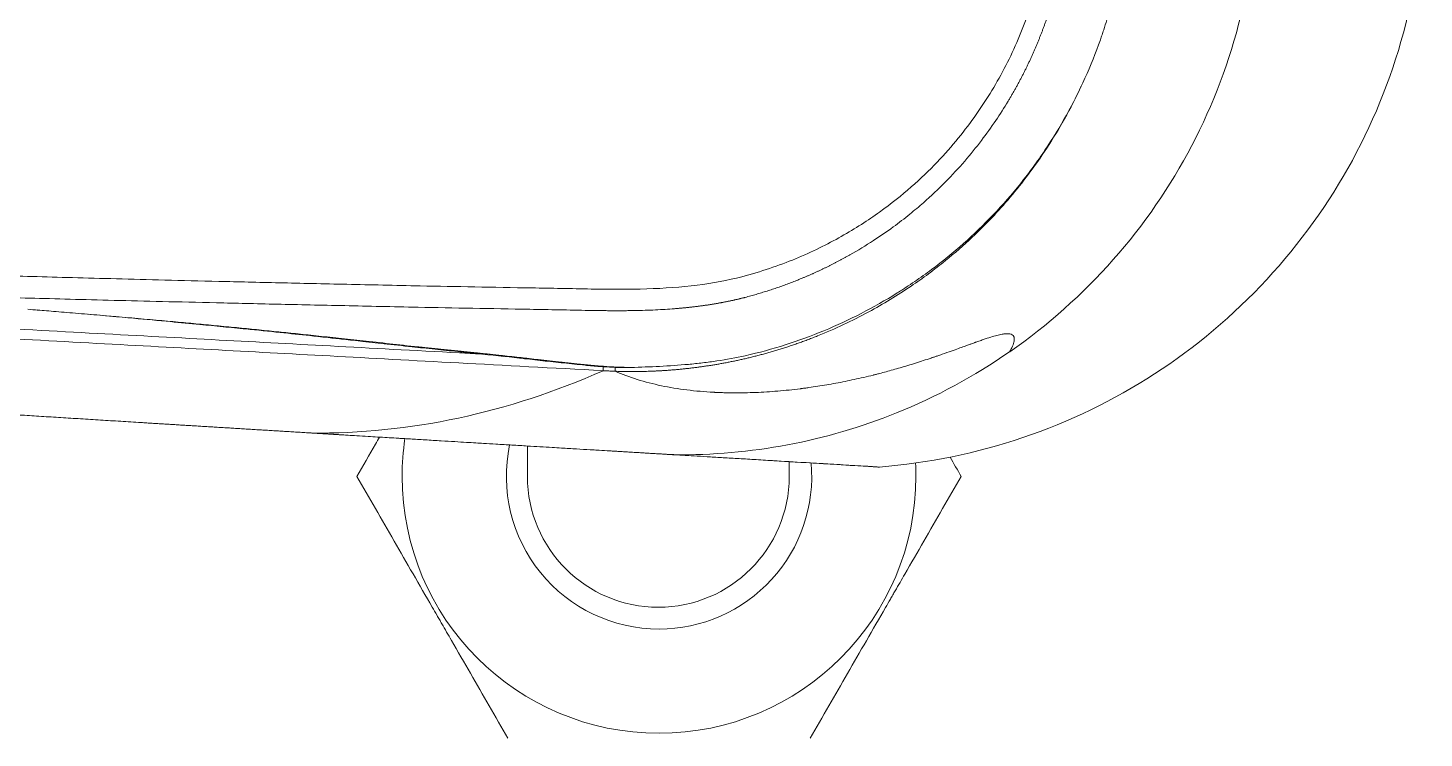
# Model space of a CAD drawing. Extents: x 840 to 1630, y 0 to 579.
# Drawn here: x 1323.1 to 1387.1, y 450.4 to 483 of the extents above; entities that cross this region are included whole.
import ezdxf

# ---------------------------------------------------------------- set-up
doc = ezdxf.new("R2010")
doc.units = 0
doc.header["$LTSCALE"] = 10
doc.header["$MEASUREMENT"] = 0
doc.layers.add('1', color=7, linetype='CONTINUOUS')

msp = doc.modelspace()

# ---------------------------------------------------------------- linework, layer by layer
at = {"layer": '1', "color": 7, "linetype": 'Continuous', "lineweight": 18}
for p, q in [((1349.489, 467.279), (1349.498, 467.455)), ((1346.023, 463.824), (1346.023, 462.429)), ((1358.023, 462.429), (1358.023, 463.108))]:
    msp.add_line(p, q, dxfattribs=at)
at = {"layer": '1', "color": 7, "linetype": 'Continuous', "lineweight": 13}
msp.add_line((1350.04, 467.253), (1350.045, 467.424), dxfattribs=at)
at = {"layer": '1', "color": 7, "linetype": 'Continuous', "lineweight": 18}
for centre, radius, start, end in [((1352.055, 462.429), 11.777, 171.53852, 180), ((1352.055, 462.429), 7, 168.08944, 270), ((1352.055, 462.429), 7, 270, 5.08024), ((1352.055, 462.429), 11.777, 0, 2.98401), ((1352.055, 462.429), 11.777, 180, 0), ((1352.023, 462.429), 6, 180, 270), ((1352.023, 462.429), 6, 270, 0)]:
    msp.add_arc(centre, radius, start, end, dxfattribs=at)
msp.add_ellipse((1323.651, 471.051), major_axis=(0.083, 0.997), ratio=0.142108, start_param=3.008723, end_param=3.238214, dxfattribs=at)
at = {"layer": '1', "color": 7, "linetype": 'Continuous', "lineweight": 13}
for points in [[(1370.04, 489.908), (1370.04, 489.519), (1370.016, 488.729), (1369.899, 487.496), (1369.694, 486.238), (1369.399, 484.969), (1369.011, 483.707), (1368.534, 482.469), (1367.97, 481.268), (1367.327, 480.117), (1366.615, 479.024), (1365.8, 477.943), (1364.837, 476.845), (1363.664, 475.709), (1362.221, 474.551), (1360.471, 473.419), (1358.373, 472.38), (1356.731, 471.816), (1355.845, 471.586)], [(1341.108, 471.168), (1339.944, 471.192), (1337.707, 471.24), (1334.594, 471.31), (1331.829, 471.376), (1329.361, 471.436), (1327.148, 471.493), (1325.145, 471.547), (1323.312, 471.598), (1322.161, 471.631), (1321.607, 471.648)], [(1348.951, 471.024), (1348.027, 471.042), (1346.214, 471.074), (1343.591, 471.12), (1341.924, 471.152), (1341.108, 471.168)], [(1355.845, 471.586), (1355.206, 471.421), (1353.843, 471.165), (1351.527, 471.001), (1349.837, 471.007), (1348.951, 471.024)], [(1349.489, 467.279), (1347.166, 467.403), (1342.75, 467.641), (1336.883, 467.957), (1331.561, 468.245), (1325.984, 468.547), (1319.963, 468.874), (1313.372, 469.232), (1306.07, 469.63), (1300.594, 469.928), (1297.714, 470.085)], [(1336.103, 464.422), (1340.618, 464.373), (1345.136, 465.338), (1349.489, 467.279)]]:
    msp.add_open_spline(points, degree=3, dxfattribs=at)
at = {"layer": '1', "color": 7, "linetype": 'Continuous', "lineweight": 18}
for points, knots in [([(1356.008, 467.965), (1356.63, 468.106), (1357.242, 468.273), (1358.445, 468.657), (1359.035, 468.873), (1360.197, 469.354), (1360.768, 469.618), (1361.889, 470.195), (1362.439, 470.507), (1363.047, 470.886), (1363.114, 470.929), (1363.248, 471.014), (1363.315, 471.058), (1363.515, 471.189), (1363.912, 471.454), (1364.299, 471.73), (1365.058, 472.298), (1365.547, 472.695), (1366.488, 473.53), (1366.941, 473.967), (1367.81, 474.881), (1368.226, 475.357), (1368.673, 475.916), (1368.723, 475.979), (1368.821, 476.104), (1368.87, 476.167), (1369.016, 476.357), (1369.302, 476.739), (1369.575, 477.128), (1370.103, 477.916), (1370.761, 478.991), (1371.326, 480.117), (1371.843, 481.267), (1372.078, 481.854), (1372.316, 482.53), (1372.342, 482.605), (1372.393, 482.756), (1372.418, 482.832), (1372.493, 483.059), (1372.636, 483.515), (1372.765, 483.973), (1373.003, 484.892), (1373.267, 486.125), (1373.428, 487.376), (1373.535, 488.635), (1373.563, 489.269), (1373.563, 489.908)], [0, 0, 0, 0, 0.0625, 0.0625, 0.125, 0.125, 0.1875, 0.1875, 0.25, 0.25, 0.257812, 0.257812, 0.265625, 0.265625, 0.28125, 0.3125, 0.3125, 0.375, 0.375, 0.4375, 0.4375, 0.5, 0.5, 0.507812, 0.507812, 0.515625, 0.515625, 0.53125, 0.5625, 0.5625, 0.625, 0.6875, 0.6875, 0.75, 0.75, 0.757812, 0.757812, 0.765625, 0.765625, 0.78125, 0.8125, 0.8125, 0.875, 0.9375, 0.9375, 1, 1, 1, 1]), ([(1387.13, 489.858), (1387.13, 485.363), (1384.845, 476.378), (1375.404, 466.181), (1366.638, 463.212), (1362.17, 462.861)], [0, 0, 0, 0, 0.333664, 0.667327, 1, 1, 1, 1]), ([(1325.897, 469.865), (1326.589, 469.806), (1327.85, 469.695), (1329.551, 469.538), (1330.918, 469.408), (1332.068, 469.295), (1333.298, 469.173), (1334.624, 469.037), (1335.72, 468.921), (1336.449, 468.843), (1336.96, 468.788), (1337.651, 468.713), (1338.553, 468.614), (1339.662, 468.492), (1340.462, 468.404), (1340.894, 468.356)], [0, 0, 0, 0, 0.132544, 0.24265, 0.329986, 0.399814, 0.469037, 0.574105, 0.665192, 0.689926, 0.722406, 0.769659, 0.831681, 0.908465, 1, 1, 1, 1]), ([(1340.854, 468.361), (1341.569, 468.286), (1342.962, 468.138), (1344.962, 467.938), (1346.83, 467.718), (1348.132, 467.582), (1348.788, 467.515)], [0, 0, 0, 0, 0.250306, 0.499817, 0.749166, 1, 1, 1, 1]), ([(1356.008, 467.965), (1355.579, 467.868), (1355.146, 467.789), (1354.494, 467.691), (1354.275, 467.663), (1353.838, 467.611), (1353.62, 467.589), (1352.963, 467.529), (1352.524, 467.5), (1351.646, 467.455), (1351.207, 467.439), (1350.767, 467.426)], [0, 0, 0, 0, 0.25, 0.25, 0.375, 0.375, 0.5, 0.5, 0.75, 0.75, 1, 1, 1, 1]), ([(1316.966, 465.611), (1317.069, 465.605), (1317.521, 465.576), (1318.321, 465.525), (1319.291, 465.464), (1320.194, 465.406), (1321.034, 465.353), (1321.889, 465.299), (1322.756, 465.245), (1323.636, 465.19), (1324.528, 465.134), (1325.431, 465.078), (1326.344, 465.021), (1327.266, 464.964), (1327.923, 464.923), (1328.315, 464.899), (1328.44, 464.891), (1328.567, 464.883), (1328.693, 464.875), (1328.821, 464.867), (1328.948, 464.859), (1329.077, 464.852), (1329.205, 464.844), (1329.335, 464.836), (1329.464, 464.828), (1329.595, 464.82), (1329.725, 464.812), (1329.856, 464.804), (1329.988, 464.795), (1330.12, 464.787), (1330.252, 464.779), (1330.385, 464.771), (1330.519, 464.763), (1330.652, 464.755), (1330.787, 464.746), (1330.921, 464.738), (1331.056, 464.73), (1331.192, 464.721), (1331.327, 464.713), (1331.463, 464.705), (1331.6, 464.696), (1331.737, 464.688), (1331.874, 464.68), (1332.011, 464.671), (1332.149, 464.663), (1332.287, 464.654), (1332.426, 464.646), (1332.565, 464.637), (1332.704, 464.629), (1332.843, 464.62), (1332.983, 464.612), (1333.123, 464.603), (1333.263, 464.595), (1333.403, 464.586), (1333.544, 464.577), (1333.685, 464.569), (1333.826, 464.56), (1333.967, 464.552), (1334.109, 464.543), (1334.251, 464.534), (1334.392, 464.526), (1334.534, 464.517), (1334.677, 464.508), (1334.819, 464.5), (1334.961, 464.491), (1335.104, 464.482), (1335.246, 464.474), (1335.389, 464.465), (1335.532, 464.456), (1335.675, 464.448), (1335.818, 464.439), (1335.961, 464.43), (1336.056, 464.424), (1336.103, 464.422)], [0, 0, 0, 0, 0.015026, 0.066013, 0.116985, 0.157574, 0.199009, 0.241289, 0.28441, 0.328375, 0.373183, 0.418841, 0.465353, 0.512731, 0.560984, 0.567513, 0.574079, 0.580681, 0.587321, 0.593997, 0.60071, 0.607459, 0.614246, 0.621069, 0.627929, 0.634825, 0.641758, 0.648728, 0.655734, 0.662777, 0.669856, 0.676971, 0.684124, 0.691312, 0.698537, 0.705799, 0.713096, 0.72043, 0.727801, 0.735208, 0.742651, 0.75013, 0.757646, 0.765198, 0.772786, 0.78041, 0.788071, 0.795768, 0.803501, 0.81127, 0.819076, 0.826918, 0.834796, 0.84271, 0.850661, 0.858647, 0.86667, 0.87473, 0.882826, 0.890958, 0.899126, 0.907331, 0.915572, 0.92385, 0.932164, 0.940515, 0.948902, 0.957327, 0.965787, 0.974285, 0.98282, 0.991391, 1, 1, 1, 1]), ([(1336.103, 464.422), (1336.127, 464.42), (1336.175, 464.417), (1336.246, 464.413), (1336.317, 464.409), (1336.385, 464.404), (1336.453, 464.4), (1336.52, 464.396), (1336.585, 464.392), (1336.65, 464.388), (1336.713, 464.385), (1336.775, 464.381), (1336.836, 464.377), (1336.896, 464.373), (1336.955, 464.37), (1337.012, 464.366), (1337.069, 464.363), (1337.125, 464.36), (1337.179, 464.356), (1337.232, 464.353), (1337.285, 464.35), (1337.336, 464.347), (1337.386, 464.344), (1337.457, 464.339), (1337.597, 464.331), (1337.852, 464.316), (1338.245, 464.292), (1338.696, 464.265), (1339.158, 464.237), (1339.586, 464.211), (1339.924, 464.191), (1340.193, 464.174), (1340.412, 464.161), (1340.68, 464.145), (1340.994, 464.126), (1341.469, 464.098), (1342.05, 464.063), (1342.678, 464.025), (1343.203, 463.993), (1343.634, 463.968), (1344.086, 463.94), (1344.647, 463.907), (1345.327, 463.866), (1345.997, 463.826), (1346.609, 463.789), (1347.123, 463.758), (1347.687, 463.725), (1348.277, 463.69), (1348.736, 463.662), (1349.079, 463.642), (1349.387, 463.623), (1349.683, 463.606), (1349.909, 463.592), (1350.015, 463.586), (1350.12, 463.58), (1350.223, 463.573), (1350.324, 463.567), (1350.423, 463.562), (1350.501, 463.557), (1350.583, 463.552), (1350.691, 463.546), (1350.836, 463.537), (1350.994, 463.528), (1351.175, 463.517), (1351.361, 463.506), (1351.532, 463.495), (1351.646, 463.489), (1351.741, 463.483), (1351.833, 463.478), (1351.935, 463.471), (1352.032, 463.466), (1352.122, 463.46), (1352.207, 463.455), (1352.287, 463.451), (1352.361, 463.446), (1352.431, 463.442), (1352.497, 463.438), (1352.558, 463.434), (1352.615, 463.431), (1352.668, 463.428), (1352.718, 463.425), (1352.749, 463.423), (1352.765, 463.422)], [0, 0, 0, 0, 0.002274, 0.004517, 0.006727, 0.008906, 0.011054, 0.01317, 0.015254, 0.017306, 0.019327, 0.021316, 0.023274, 0.0252, 0.027094, 0.028956, 0.030787, 0.032586, 0.034354, 0.03609, 0.037794, 0.039467, 0.041108, 0.042717, 0.04644, 0.054848, 0.067944, 0.085728, 0.100806, 0.115886, 0.130967, 0.137145, 0.145187, 0.155094, 0.166864, 0.180498, 0.209553, 0.235204, 0.257453, 0.276301, 0.291753, 0.318342, 0.35459, 0.391519, 0.423044, 0.456213, 0.481967, 0.527325, 0.57266, 0.580728, 0.604617, 0.64433, 0.653736, 0.663141, 0.672547, 0.681953, 0.691359, 0.700765, 0.710171, 0.714151, 0.724854, 0.742281, 0.758529, 0.774819, 0.801589, 0.822032, 0.836149, 0.843941, 0.858079, 0.871757, 0.884975, 0.897733, 0.91003, 0.921868, 0.933245, 0.944162, 0.954619, 0.964615, 0.974152, 0.983228, 0.991844, 1, 1, 1, 1]), ([(1339.241, 464.232), (1339.178, 464.123), (1339.116, 464.015), (1338.768, 463.412), (1338.483, 462.919), (1338.2, 462.429)], [0.4094876, 0.4094876, 0.4094876, 0.4094876, 0.5154452, 0.5154452, 1, 1, 1, 1]), ([(1352.765, 463.422), (1352.928, 463.412), (1353.274, 463.392), (1353.824, 463.359), (1354.435, 463.323), (1355.107, 463.283), (1355.84, 463.239), (1356.633, 463.191), (1357.677, 463.129), (1358.881, 463.057), (1360.159, 462.981), (1361.233, 462.917), (1361.88, 462.878), (1362.17, 462.861)], [0, 0, 0, 0, 0.051964, 0.110417, 0.175357, 0.246786, 0.324703, 0.409107, 0.5, 0.657633, 0.793511, 0.907633, 1, 1, 1, 1]), ([(1356.843, 463.179), (1357.486, 463.14), (1359.141, 463.039), (1360.954, 462.93), (1362.09, 462.861)], [0, 0, 0, 0, 0.389901, 1, 1, 1, 1]), ([(1338.2, 462.429), (1338.766, 461.449), (1339.335, 460.462), (1340.198, 458.966), (1340.488, 458.465), (1341.069, 457.457), (1341.362, 456.95), (1341.73, 456.313), (1341.804, 456.185), (1341.914, 455.993), (1341.951, 455.929), (1342.025, 455.801), (1342.209, 455.482), (1342.393, 455.164), (1342.832, 454.404), (1343.122, 453.9), (1343.7, 452.899), (1343.987, 452.402), (1344.558, 451.412), (1344.843, 450.919), (1345.126, 450.429)], [0, 0, 0, 0, 0.25, 0.25, 0.375, 0.375, 0.5, 0.5, 0.53125, 0.53125, 0.546875, 0.546875, 0.5625, 0.625, 0.625, 0.75, 0.75, 0.875, 0.875, 1, 1, 1, 1]), ([(1358.985, 450.429), (1359.55, 451.408), (1360.12, 452.395), (1360.983, 453.891), (1361.272, 454.392), (1361.854, 455.4), (1362.147, 455.907), (1362.515, 456.545), (1362.588, 456.672), (1362.699, 456.864), (1362.736, 456.928), (1362.81, 457.056), (1362.994, 457.375), (1363.177, 457.693), (1363.616, 458.453), (1363.907, 458.957), (1364.484, 459.958), (1364.772, 460.456), (1365.343, 461.446), (1365.627, 461.938), (1365.91, 462.429)], [0, 0, 0, 0, 0.25, 0.25, 0.375, 0.375, 0.5, 0.5, 0.53125, 0.53125, 0.546875, 0.546875, 0.5625, 0.625, 0.625, 0.75, 0.75, 0.875, 0.875, 1, 1, 1, 1])]:
    msp.add_open_spline(points, degree=3, knots=knots, dxfattribs=at)
at = {"layer": '1', "color": 7, "linetype": 'Continuous', "lineweight": 13}
for points, knots in [([(1370.915, 489.908), (1370.915, 489.885), (1370.915, 489.839), (1370.915, 489.77), (1370.914, 489.701), (1370.913, 489.632), (1370.912, 489.563), (1370.911, 489.494), (1370.909, 489.425), (1370.907, 489.356), (1370.905, 489.287), (1370.903, 489.217), (1370.901, 489.148), (1370.898, 489.078), (1370.895, 489.009), (1370.891, 488.939), (1370.888, 488.87), (1370.884, 488.8), (1370.88, 488.73), (1370.876, 488.66), (1370.871, 488.591), (1370.866, 488.521), (1370.861, 488.451), (1370.856, 488.381), (1370.85, 488.311), (1370.845, 488.24), (1370.839, 488.17), (1370.832, 488.1), (1370.826, 488.03), (1370.819, 487.959), (1370.812, 487.889), (1370.804, 487.818), (1370.797, 487.748), (1370.789, 487.677), (1370.781, 487.607), (1370.772, 487.536), (1370.764, 487.466), (1370.755, 487.395), (1370.746, 487.324), (1370.736, 487.253), (1370.727, 487.183), (1370.717, 487.112), (1370.706, 487.041), (1370.696, 486.97), (1370.685, 486.899), (1370.674, 486.828), (1370.663, 486.757), (1370.651, 486.686), (1370.64, 486.615), (1370.627, 486.544), (1370.615, 486.473), (1370.602, 486.401), (1370.59, 486.33), (1370.576, 486.259), (1370.563, 486.188), (1370.549, 486.117), (1370.535, 486.045), (1370.521, 485.974), (1370.507, 485.903), (1370.492, 485.831), (1370.477, 485.76), (1370.461, 485.689), (1370.446, 485.617), (1370.43, 485.546), (1370.414, 485.475), (1370.397, 485.403), (1370.381, 485.332), (1370.364, 485.26), (1370.346, 485.189), (1370.329, 485.117), (1370.311, 485.046), (1370.293, 484.975), (1370.274, 484.903), (1370.256, 484.832), (1370.237, 484.76), (1370.217, 484.689), (1370.198, 484.617), (1370.178, 484.546), (1370.158, 484.474), (1370.138, 484.403), (1370.117, 484.332), (1370.096, 484.26), (1370.075, 484.189), (1370.053, 484.117), (1370.031, 484.046), (1370.009, 483.975), (1369.987, 483.903), (1369.964, 483.832), (1369.941, 483.76), (1369.918, 483.689), (1369.895, 483.618), (1369.871, 483.547), (1369.847, 483.475), (1369.822, 483.404), (1369.797, 483.333), (1369.772, 483.262), (1369.747, 483.191), (1369.721, 483.12), (1369.696, 483.049), (1369.669, 482.977), (1369.643, 482.906), (1369.616, 482.835), (1369.589, 482.765), (1369.562, 482.694), (1369.534, 482.623), (1369.506, 482.552), (1369.478, 482.481), (1369.449, 482.41), (1369.42, 482.34), (1369.391, 482.269), (1369.362, 482.198), (1369.332, 482.128), (1369.302, 482.057), (1369.271, 481.987), (1369.241, 481.917), (1369.21, 481.846), (1369.178, 481.776), (1369.147, 481.706), (1369.115, 481.635), (1369.083, 481.565), (1369.05, 481.495), (1369.017, 481.425), (1368.984, 481.355), (1368.951, 481.286), (1368.917, 481.216), (1368.883, 481.146), (1368.849, 481.076), (1368.814, 481.007), (1368.779, 480.937), (1368.744, 480.868), (1368.708, 480.798), (1368.672, 480.729), (1368.636, 480.66), (1368.6, 480.591), (1368.563, 480.522), (1368.526, 480.453), (1368.488, 480.384), (1368.451, 480.315), (1368.413, 480.246), (1368.374, 480.178), (1368.336, 480.109), (1368.297, 480.041), (1368.258, 479.972), (1368.218, 479.904), (1368.178, 479.836), (1368.138, 479.768), (1368.098, 479.7), (1367.892, 479.357), (1367.488, 478.725), (1366.829, 477.807), (1366.062, 476.863), (1365.178, 475.904), (1364.327, 475.102), (1363.521, 474.422), (1362.761, 473.836), (1361.849, 473.207), (1361.138, 472.775), (1360.698, 472.528), (1360.584, 472.465), (1360.47, 472.403), (1360.355, 472.341), (1360.24, 472.28), (1360.125, 472.22), (1360.009, 472.161), (1359.893, 472.103), (1359.777, 472.045), (1359.66, 471.988), (1359.543, 471.932), (1359.425, 471.876), (1359.307, 471.822), (1359.189, 471.768), (1359.07, 471.714), (1358.951, 471.662), (1358.832, 471.61), (1358.713, 471.559), (1358.593, 471.509), (1358.472, 471.46), (1358.352, 471.412), (1358.231, 471.364), (1358.11, 471.317), (1357.988, 471.271), (1357.867, 471.225), (1357.745, 471.181), (1357.622, 471.137), (1357.5, 471.094), (1357.377, 471.052), (1357.254, 471.01), (1357.13, 470.97), (1357.006, 470.93), (1356.882, 470.891), (1356.758, 470.853), (1356.634, 470.816), (1356.509, 470.779), (1356.384, 470.743), (1356.259, 470.709), (1356.134, 470.674), (1356.05, 470.652), (1356.008, 470.641)], [0, 0, 0, 0, 0.002617, 0.005237, 0.00786, 0.010485, 0.013113, 0.015744, 0.018378, 0.021014, 0.023653, 0.026295, 0.02894, 0.031587, 0.034238, 0.03689, 0.039546, 0.042205, 0.044866, 0.04753, 0.050196, 0.052866, 0.055538, 0.058213, 0.060891, 0.063572, 0.066255, 0.068941, 0.07163, 0.074321, 0.077016, 0.079713, 0.082413, 0.085116, 0.087821, 0.090529, 0.09324, 0.095954, 0.098671, 0.10139, 0.104112, 0.106837, 0.109564, 0.112295, 0.115028, 0.117764, 0.120503, 0.123244, 0.125988, 0.128735, 0.131485, 0.134238, 0.136993, 0.139751, 0.142512, 0.145275, 0.148042, 0.150811, 0.153583, 0.156358, 0.159135, 0.161915, 0.164698, 0.167484, 0.170272, 0.173064, 0.175858, 0.178654, 0.181454, 0.184256, 0.187061, 0.189869, 0.19268, 0.195493, 0.198309, 0.201128, 0.20395, 0.206774, 0.209601, 0.212431, 0.215264, 0.2181, 0.220938, 0.223779, 0.226622, 0.229469, 0.232318, 0.23517, 0.238025, 0.240883, 0.243743, 0.246606, 0.249472, 0.25234, 0.255212, 0.258086, 0.260963, 0.263843, 0.266725, 0.26961, 0.272498, 0.275389, 0.278282, 0.281179, 0.284078, 0.28698, 0.289884, 0.292792, 0.295702, 0.298615, 0.301531, 0.304449, 0.307371, 0.310295, 0.313222, 0.316151, 0.319084, 0.322019, 0.324957, 0.327898, 0.330842, 0.333788, 0.336737, 0.33969, 0.342644, 0.345602, 0.348563, 0.351526, 0.354492, 0.357461, 0.360432, 0.363407, 0.366384, 0.369364, 0.372347, 0.375333, 0.378321, 0.381312, 0.384306, 0.387303, 0.390303, 0.393305, 0.39631, 0.399318, 0.402329, 0.405343, 0.408359, 0.411378, 0.451084, 0.494133, 0.540524, 0.590255, 0.643334, 0.67434, 0.710994, 0.7533, 0.801262, 0.806229, 0.811197, 0.816165, 0.821134, 0.826102, 0.83107, 0.836038, 0.841007, 0.845975, 0.850944, 0.855912, 0.860881, 0.86585, 0.870818, 0.875787, 0.880756, 0.885724, 0.890693, 0.895662, 0.90063, 0.905599, 0.910567, 0.915536, 0.920505, 0.925473, 0.930442, 0.93541, 0.940379, 0.945347, 0.950316, 0.955284, 0.960252, 0.965221, 0.970189, 0.975158, 0.980126, 0.985095, 0.990063, 0.995031, 1, 1, 1, 1]), ([(1368.132, 468.145), (1369.876, 469.356), (1373.069, 472.206), (1376.715, 477.483), (1378.972, 483.489), (1379.497, 487.734), (1379.497, 489.858)], [0, 0, 0, 0, 0.25, 0.5, 0.75, 1, 1, 1, 1]), ([(1371.405, 480.315), (1371.398, 480.299), (1371.368, 480.236), (1371.102, 479.671), (1370.579, 478.672), (1369.762, 477.347), (1368.921, 476.167), (1368.078, 475.125), (1367.25, 474.213), (1366.303, 473.276), (1365.118, 472.239), (1363.544, 471.07), (1361.596, 469.886), (1360.055, 469.162), (1359.111, 468.789), (1358.9, 468.708), (1358.69, 468.63), (1358.481, 468.555), (1358.273, 468.482), (1358.066, 468.412), (1357.86, 468.344), (1357.654, 468.279), (1357.45, 468.216), (1357.246, 468.155), (1357.044, 468.097), (1356.842, 468.041), (1356.642, 467.988), (1356.442, 467.937), (1356.244, 467.887), (1356.047, 467.84), (1355.852, 467.795), (1355.657, 467.753), (1355.464, 467.712), (1355.272, 467.673), (1355.081, 467.636), (1354.891, 467.601), (1354.703, 467.568), (1354.517, 467.537), (1354.331, 467.507), (1354.147, 467.48), (1353.965, 467.454), (1353.783, 467.429), (1353.604, 467.407), (1353.425, 467.386), (1353.249, 467.366), (1353.073, 467.348), (1352.899, 467.332), (1352.727, 467.317), (1352.556, 467.303), (1352.387, 467.291), (1352.219, 467.28), (1352.053, 467.271), (1351.889, 467.262), (1351.726, 467.255), (1351.564, 467.25), (1351.405, 467.245), (1351.246, 467.242), (1351.09, 467.239), (1350.935, 467.238), (1350.782, 467.238), (1350.63, 467.239), (1350.48, 467.241), (1350.332, 467.244), (1350.185, 467.247), (1350.088, 467.251), (1350.04, 467.252)], [0, 0, 0, 0, 0.001955, 0.007911, 0.070642, 0.129287, 0.183852, 0.234341, 0.280756, 0.323103, 0.38492, 0.458726, 0.544513, 0.642261, 0.650822, 0.65932, 0.667757, 0.676131, 0.684444, 0.692695, 0.700884, 0.709011, 0.717076, 0.72508, 0.733022, 0.740902, 0.74872, 0.756476, 0.764171, 0.771804, 0.779375, 0.786885, 0.794332, 0.801718, 0.809042, 0.816304, 0.823504, 0.830643, 0.83772, 0.844734, 0.851687, 0.858578, 0.865408, 0.872175, 0.87888, 0.885524, 0.892106, 0.898625, 0.905083, 0.911479, 0.917814, 0.924086, 0.930296, 0.936445, 0.942532, 0.948557, 0.95452, 0.960421, 0.966261, 0.972038, 0.977754, 0.983408, 0.989001, 0.994531, 1, 1, 1, 1]), ([(1343.899, 468.043), (1343.563, 468.061), (1341.128, 468.19), (1336.908, 468.416), (1331.585, 468.701), (1326.008, 469.002), (1319.988, 469.328), (1313.397, 469.687), (1306.095, 470.086), (1300.618, 470.385), (1297.739, 470.542)], [0, 0, 0, 0, 0.022107, 0.161806, 0.301505, 0.441204, 0.580903, 0.720602, 0.860301, 1, 1, 1, 1]), ([(1356.008, 470.641), (1355.989, 470.637), (1355.952, 470.627), (1355.896, 470.613), (1355.839, 470.598), (1355.782, 470.584), (1355.725, 470.571), (1355.668, 470.557), (1355.61, 470.543), (1355.552, 470.53), (1355.494, 470.517), (1355.435, 470.504), (1355.377, 470.491), (1355.318, 470.478), (1355.258, 470.466), (1355.199, 470.454), (1355.139, 470.442), (1355.079, 470.43), (1355.018, 470.418), (1354.958, 470.406), (1354.897, 470.395), (1354.836, 470.383), (1354.774, 470.372), (1354.712, 470.362), (1354.65, 470.351), (1354.588, 470.34), (1354.525, 470.33), (1354.463, 470.32), (1354.4, 470.31), (1354.336, 470.3), (1354.272, 470.29), (1354.209, 470.281), (1354.144, 470.272), (1354.08, 470.262), (1354.015, 470.254), (1353.95, 470.245), (1353.885, 470.236), (1353.819, 470.228), (1353.754, 470.22), (1353.687, 470.212), (1353.621, 470.204), (1353.555, 470.196), (1353.488, 470.189), (1353.421, 470.181), (1353.353, 470.174), (1353.286, 470.167), (1353.218, 470.161), (1353.149, 470.154), (1353.081, 470.148), (1353.012, 470.141), (1352.943, 470.135), (1352.874, 470.13), (1352.805, 470.124), (1352.735, 470.118), (1352.544, 470.104), (1352.224, 470.083), (1351.77, 470.06), (1351.296, 470.043), (1350.894, 470.035), (1350.565, 470.03), (1350.313, 470.029), (1350.047, 470.028), (1349.767, 470.03), (1349.474, 470.032), (1349.167, 470.036), (1348.957, 470.04), (1348.85, 470.042)], [0, 0, 0, 0, 0.008026, 0.016083, 0.024171, 0.032291, 0.040442, 0.048625, 0.05684, 0.065087, 0.073365, 0.081675, 0.090018, 0.098392, 0.106799, 0.115238, 0.12371, 0.132213, 0.14075, 0.149319, 0.15792, 0.166555, 0.175222, 0.183922, 0.192655, 0.201421, 0.21022, 0.219052, 0.227918, 0.236816, 0.245748, 0.254714, 0.263712, 0.272745, 0.28181, 0.290909, 0.300042, 0.309209, 0.318409, 0.327643, 0.33691, 0.346211, 0.355546, 0.364915, 0.374318, 0.383754, 0.393225, 0.402729, 0.412267, 0.421839, 0.431445, 0.441084, 0.450758, 0.460465, 0.470207, 0.530606, 0.593742, 0.659601, 0.728163, 0.761241, 0.796254, 0.833193, 0.872051, 0.912816, 0.955471, 1, 1, 1, 1]), ([(1368.13, 468.147), (1368.168, 468.213), (1368.199, 468.272), (1368.249, 468.379), (1368.269, 468.427), (1368.301, 468.513), (1368.312, 468.55), (1368.329, 468.617), (1368.335, 468.646), (1368.341, 468.697), (1368.342, 468.719), (1368.342, 468.757), (1368.34, 468.773), (1368.336, 468.8), (1368.334, 468.811), (1368.33, 468.824), (1368.328, 468.83), (1368.326, 468.836), (1368.325, 468.838), (1368.324, 468.839), (1368.324, 468.84), (1368.324, 468.84), (1368.324, 468.84), (1368.324, 468.84), (1368.324, 468.84), (1368.324, 468.84), (1368.324, 468.84), (1368.324, 468.84), (1368.324, 468.841), (1368.324, 468.84), (1368.308, 468.876), (1368.284, 468.904), (1368.221, 468.946), (1368.181, 468.96), (1368.089, 468.976), (1368.036, 468.978), (1367.947, 468.973), (1367.901, 468.969), (1367.843, 468.961), (1367.814, 468.956), (1367.799, 468.954), (1367.791, 468.952), (1367.787, 468.952), (1367.786, 468.951), (1367.785, 468.951), (1367.784, 468.951), (1367.713, 468.938), (1367.635, 468.921), (1367.461, 468.875), (1367.365, 468.848), (1367.156, 468.783), (1367.041, 468.745), (1366.855, 468.682), (1366.758, 468.648), (1366.638, 468.606), (1366.577, 468.584), (1366.545, 468.573), (1366.53, 468.567), (1366.522, 468.564), (1366.518, 468.563), (1366.516, 468.562), (1366.515, 468.562), (1366.514, 468.561), (1366.514, 468.561), (1366.514, 468.561), (1366.514, 468.561), (1366.514, 468.561), (1366.514, 468.561), (1366.514, 468.561), (1366.508, 468.559), (1366.494, 468.554), (1366.45, 468.538), (1366.42, 468.527), (1366.343, 468.499), (1366.296, 468.482), (1366.184, 468.441), (1366.118, 468.417), (1365.966, 468.362), (1365.88, 468.331), (1365.684, 468.26), (1365.575, 468.221), (1365.329, 468.133), (1365.192, 468.085), (1364.964, 468.006), (1364.884, 467.978), (1364.758, 467.935), (1364.694, 467.913), (1364.615, 467.886), (1364.576, 467.873), (1364.555, 467.866), (1364.545, 467.863), (1364.54, 467.861), (1364.538, 467.86), (1364.536, 467.86), (1364.536, 467.859), (1364.535, 467.859), (1364.535, 467.859), (1364.535, 467.859), (1364.535, 467.859), (1364.292, 467.778), (1364.051, 467.699), (1363.576, 467.55), (1363.343, 467.479), (1362.892, 467.347), (1362.673, 467.286), (1362.36, 467.201), (1362.258, 467.174), (1362.109, 467.136), (1362.035, 467.117), (1361.951, 467.096), (1361.91, 467.085), (1361.89, 467.08), (1361.879, 467.078), (1361.874, 467.076), (1361.872, 467.076), (1361.87, 467.076), (1361.87, 467.075), (1361.869, 467.075), (1361.869, 467.075), (1361.869, 467.075), (1361.869, 467.075), (1361.869, 467.075), (1361.581, 467.004), (1361.294, 466.937), (1360.724, 466.813), (1360.44, 466.756), (1359.881, 466.652), (1359.604, 466.605), (1359.197, 466.541), (1358.995, 466.511), (1358.763, 466.48), (1358.648, 466.465), (1358.591, 466.458), (1358.562, 466.454), (1358.548, 466.452), (1358.541, 466.451), (1358.537, 466.451), (1358.535, 466.451), (1358.534, 466.45), (1358.534, 466.45), (1358.534, 466.45), (1358.534, 466.45), (1358.534, 466.45), (1358.187, 466.407), (1357.842, 466.371), (1357.159, 466.314), (1356.821, 466.293), (1356.154, 466.266), (1355.825, 466.26), (1355.341, 466.262), (1355.102, 466.266), (1354.826, 466.275), (1354.69, 466.281), (1354.622, 466.285), (1354.588, 466.286), (1354.571, 466.287), (1354.563, 466.288), (1354.559, 466.288), (1354.556, 466.288), (1354.555, 466.288), (1354.555, 466.288), (1354.555, 466.288), (1354.554, 466.288), (1354.554, 466.288), (1354.139, 466.31), (1353.731, 466.346), (1352.932, 466.446), (1352.542, 466.51), (1351.782, 466.67), (1351.414, 466.764), (1350.704, 466.985), (1350.363, 467.111), (1350.04, 467.253)], [0, 0, 0, 0, 0.015625, 0.015625, 0.03125, 0.03125, 0.046875, 0.046875, 0.0625, 0.0625, 0.078125, 0.078125, 0.09375, 0.09375, 0.109375, 0.109375, 0.117187, 0.121094, 0.123047, 0.124023, 0.124512, 0.124756, 0.124878, 0.124939, 0.124969, 0.124985, 0.124992, 0.124996, 0.124996, 0.125, 0.125, 0.15625, 0.15625, 0.1875, 0.1875, 0.21875, 0.21875, 0.234375, 0.242187, 0.246094, 0.248047, 0.249023, 0.249512, 0.249756, 0.249756, 0.25, 0.25, 0.28125, 0.28125, 0.3125, 0.3125, 0.34375, 0.34375, 0.359375, 0.367187, 0.371094, 0.373047, 0.374023, 0.374512, 0.374756, 0.374878, 0.374939, 0.374969, 0.374985, 0.374992, 0.374996, 0.374998, 0.374998, 0.375, 0.375, 0.390625, 0.390625, 0.40625, 0.40625, 0.421875, 0.421875, 0.4375, 0.4375, 0.453125, 0.453125, 0.46875, 0.46875, 0.484375, 0.484375, 0.492187, 0.492187, 0.496094, 0.498047, 0.499023, 0.499512, 0.499756, 0.499878, 0.499939, 0.499969, 0.499985, 0.499992, 0.499996, 0.499996, 0.5, 0.5, 0.53125, 0.53125, 0.5625, 0.5625, 0.59375, 0.59375, 0.609375, 0.609375, 0.617187, 0.621094, 0.623047, 0.624023, 0.624512, 0.624756, 0.624878, 0.624939, 0.624969, 0.624985, 0.624992, 0.624996, 0.624996, 0.625, 0.625, 0.65625, 0.65625, 0.6875, 0.6875, 0.71875, 0.71875, 0.734375, 0.742187, 0.746094, 0.748047, 0.749023, 0.749512, 0.749756, 0.749878, 0.749939, 0.749969, 0.749985, 0.749992, 0.749992, 0.75, 0.75, 0.78125, 0.78125, 0.8125, 0.8125, 0.84375, 0.84375, 0.859375, 0.867187, 0.871094, 0.873047, 0.874023, 0.874512, 0.874756, 0.874878, 0.874939, 0.874969, 0.874985, 0.874992, 0.874992, 0.875, 0.875, 0.90625, 0.90625, 0.9375, 0.9375, 0.96875, 0.96875, 1, 1, 1, 1]), ([(1341.008, 468.371), (1341.034, 468.368), (1341.085, 468.362), (1341.162, 468.354), (1341.24, 468.346), (1341.317, 468.338), (1341.394, 468.329), (1341.472, 468.321), (1341.549, 468.313), (1341.627, 468.305), (1341.704, 468.297), (1341.782, 468.289), (1341.859, 468.281), (1341.937, 468.273), (1342.014, 468.265), (1342.092, 468.257), (1342.169, 468.249), (1342.247, 468.241), (1342.325, 468.233), (1342.403, 468.225), (1342.48, 468.217), (1342.558, 468.209), (1342.636, 468.202), (1342.714, 468.194), (1342.792, 468.186), (1342.87, 468.178), (1342.948, 468.17), (1343.026, 468.162), (1343.104, 468.154), (1343.182, 468.146), (1343.26, 468.138), (1343.339, 468.131), (1343.417, 468.123), (1343.495, 468.115), (1343.573, 468.107), (1343.652, 468.099), (1343.79, 468.085), (1343.989, 468.064), (1344.248, 468.037), (1344.509, 468.01), (1344.827, 467.976), (1345.21, 467.935), (1345.618, 467.89), (1346.027, 467.844), (1346.346, 467.808), (1346.604, 467.778), (1346.765, 467.759), (1346.906, 467.743), (1347.027, 467.729), (1347.128, 467.717), (1347.25, 467.703), (1347.395, 467.687), (1347.568, 467.667), (1347.73, 467.649), (1347.883, 467.632), (1348.011, 467.618), (1348.118, 467.607), (1348.204, 467.598), (1348.29, 467.589), (1348.374, 467.58), (1348.457, 467.572), (1348.538, 467.564), (1348.618, 467.556), (1348.697, 467.548), (1348.774, 467.541), (1348.825, 467.536), (1348.85, 467.534)], [0, 0, 0, 0, 0.00915, 0.018316, 0.027498, 0.036697, 0.045912, 0.055144, 0.064393, 0.073659, 0.082943, 0.092245, 0.101564, 0.110902, 0.120259, 0.129634, 0.139028, 0.148442, 0.157875, 0.167328, 0.176801, 0.186294, 0.195808, 0.205343, 0.214899, 0.224476, 0.234075, 0.243696, 0.253338, 0.263004, 0.272692, 0.282403, 0.292137, 0.301895, 0.311677, 0.321483, 0.331313, 0.363692, 0.396542, 0.429874, 0.463699, 0.519485, 0.579112, 0.624426, 0.682359, 0.706515, 0.728048, 0.746945, 0.763198, 0.776797, 0.787736, 0.812035, 0.834958, 0.8565, 0.876654, 0.895416, 0.906911, 0.918176, 0.929212, 0.940017, 0.950591, 0.960934, 0.971047, 0.980928, 0.990579, 1, 1, 1, 1]), ([(1352.765, 463.422), (1356.237, 463.383), (1361.696, 464.412), (1366.51, 467.022), (1368.13, 468.147)], [0, 0, 0, 0, 0.637652, 1, 1, 1, 1]), ([(1350.04, 467.253), (1350.012, 467.254), (1349.958, 467.256), (1349.877, 467.259), (1349.797, 467.262), (1349.719, 467.266), (1349.641, 467.27), (1349.565, 467.274), (1349.514, 467.277), (1349.489, 467.279)], [0, 0, 0, 0, 0.148751, 0.29555, 0.440389, 0.583261, 0.724158, 0.863073, 1, 1, 1, 1])]:
    msp.add_open_spline(points, degree=3, knots=knots, dxfattribs=at)
at = {"layer": '1', "color": 7, "linetype": 'Continuous', "lineweight": 18}
for points in [[(1341.008, 470.19), (1339.843, 470.213), (1337.604, 470.261), (1334.489, 470.329), (1331.722, 470.392), (1329.252, 470.451), (1327.036, 470.505), (1325.029, 470.557), (1323.194, 470.606), (1322.04, 470.638), (1321.484, 470.654)], [(1323.122, 470.096), (1323.276, 470.083), (1323.429, 470.07), (1323.582, 470.057)], [(1323.582, 470.057), (1323.828, 470.037), (1324.381, 469.992), (1325.424, 469.905), (1326.567, 469.809), (1327.746, 469.708), (1328.885, 469.608), (1329.907, 469.515), (1330.826, 469.43), (1331.75, 469.342), (1332.678, 469.252), (1333.61, 469.16), (1334.518, 469.067), (1335.379, 468.978), (1336.323, 468.879), (1337.353, 468.769), (1338.473, 468.648), (1339.683, 468.516), (1340.556, 468.42), (1341.008, 468.371)], [(1348.85, 470.042), (1347.927, 470.06), (1346.115, 470.093), (1343.493, 470.141), (1341.824, 470.173), (1341.008, 470.19)], [(1348.729, 467.52), (1348.968, 467.499), (1349.438, 467.461), (1349.895, 467.436), (1350.12, 467.426)], [(1348.85, 467.534), (1349.072, 467.514), (1349.51, 467.478), (1350.154, 467.442), (1350.566, 467.429), (1350.767, 467.426)], [(1349.502, 467.459), (1349.333, 467.47), (1349.164, 467.483), (1348.995, 467.498)], [(1350.12, 467.426), (1350.193, 467.423), (1350.338, 467.42), (1350.554, 467.421), (1350.697, 467.424), (1350.767, 467.426)], [(1352.664, 463.433), (1352.714, 463.43), (1352.764, 463.427), (1352.814, 463.424)], [(1352.765, 463.422), (1352.753, 463.422), (1352.731, 463.423), (1352.697, 463.427), (1352.675, 463.431), (1352.664, 463.433)], [(1362.09, 462.861), (1362.099, 462.86), (1362.117, 462.859), (1362.143, 462.859), (1362.161, 462.86), (1362.17, 462.861)], [(1365.91, 462.429), (1365.74, 462.723), (1365.57, 463.018), (1365.399, 463.314)]]:
    msp.add_open_spline(points, degree=3, dxfattribs=at)
at = {"layer": '1', "color": 7, "linetype": 'Continuous', "lineweight": 13}
msp.add_rational_spline([(1341.008, 468.371), (1340.97, 468.356), (1340.931, 468.351), (1340.894, 468.356)], [1.04302824055, 1.02545614864, 1.01326619198, 1.00645837059], degree=3, dxfattribs=at)

doc.saveas('drawing.dxf')
